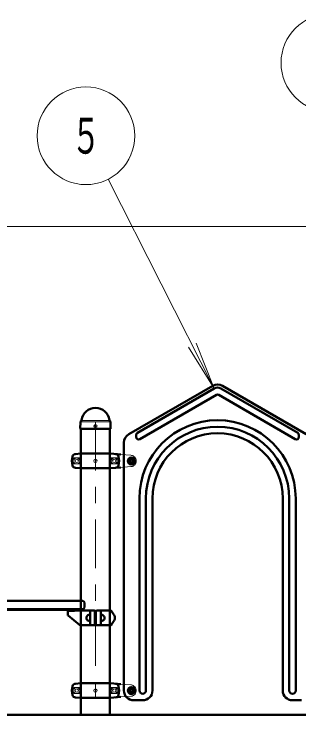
# Model space of a CAD drawing. Units: millimetres on the paper. Extents: x -385 to 0, y 0 to 267.
# Drawn here: x -332.51 to -315.01, y 53.47 to 96.52 of the extents above; entities that cross this region are included whole.
import ezdxf
from ezdxf.enums import TextEntityAlignment as Align

# ---------------------------------------------------------------- set-up
doc = ezdxf.new("R2010")
doc.units = ezdxf.units.MM
doc.linetypes.add('USER1', pattern=[4.5, 2.5, -2])
doc.linetypes.add('USER2', pattern=[6, 3, -1, 1, -1])
doc.layers.add('LY_1', color=140, linetype='Continuous', lineweight=50)
doc.styles.add('ＭＳ ゴシック', font='')
doc.styles.get('ＭＳ ゴシック').set_extended_font_data('MS Gothic')

msp = doc.modelspace()

# ---------------------------------------------------------------- linework, layer by layer
at = {"layer": 'LY_1', "color": 7, "lineweight": 13}
for p, q in [((-326.736, 86.367), (-320.212, 73.519)), ((-314.432, 83.472), (-371.074, 83.472)), ((-320.212, 73.519), (-321.332, 76.302)), ((-320.212, 73.519), (-321.798, 76.065)), ((-328.405, 71.482), (-326.618, 71.482)), ((-328.369, 71.552), (-326.657, 71.552)), ((-328.846, 68.887), (-328.846, 69.257)), ((-328.477, 69.257), (-328.846, 69.257)), ((-328.477, 68.887), (-328.846, 68.887)), ((-326.546, 69.257), (-326.177, 69.257)), ((-326.546, 68.887), (-326.177, 68.887)), ((-326.177, 68.887), (-326.177, 69.257)), ((-328.846, 54.787), (-328.846, 55.157)), ((-328.477, 55.157), (-328.846, 55.157)), ((-326.546, 55.157), (-326.177, 55.157)), ((-326.177, 54.787), (-326.177, 55.157)), ((-328.477, 54.787), (-328.846, 54.787)), ((-326.546, 54.787), (-326.177, 54.787))]:
    msp.add_line(p, q, dxfattribs=at)
at = {"layer": 'LY_1'}
for p, q in [((-325.462, 70.718), (-320.312, 73.692)), ((-314.562, 70.718), (-319.712, 73.692)), ((-324.936, 70.791), (-320.212, 73.519)), ((-315.088, 70.791), (-319.812, 73.519)), ((-324.784, 70.417), (-320.088, 73.128)), ((-315.24, 70.417), (-319.936, 73.128)), ((-328.441, 71.062), (-328.432, 71.459)), ((-328.408, 71.517), (-328.386, 71.539)), ((-326.615, 71.517), (-326.637, 71.539)), ((-326.583, 71.062), (-326.591, 71.459)), ((-328.431, 71.052), (-328.441, 71.062)), ((-328.431, 71.052), (-326.592, 71.052)), ((-328.403, 71.052), (-328.403, 53.472)), ((-326.621, 71.052), (-326.621, 53.472)), ((-326.583, 71.062), (-326.592, 71.052)), ((-325.012, 70.659), (-325.012, 70.549)), ((-315.012, 70.659), (-315.012, 70.549)), ((-325.762, 54.972), (-325.762, 70.199)), ((-328.432, 69.522), (-328.747, 69.494)), ((-328.432, 69.522), (-326.591, 69.522)), ((-326.592, 69.522), (-325.962, 69.467)), ((-325.392, 69.118), (-325.312, 69.164)), ((-325.392, 69.118), (-325.392, 69.026)), ((-325.392, 69.026), (-325.312, 68.98)), ((-325.312, 69.164), (-325.232, 69.118)), ((-325.312, 68.98), (-325.232, 69.026)), ((-325.232, 69.118), (-325.232, 69.026)), ((-328.432, 68.622), (-328.747, 68.65)), ((-328.432, 68.622), (-326.591, 68.622)), ((-326.592, 68.622), (-325.962, 68.677)), ((-324.812, 66.772), (-324.812, 54.972)), ((-324.412, 66.772), (-324.412, 54.972)), ((-324.012, 66.772), (-324.012, 54.972)), ((-316.012, 66.772), (-316.012, 54.972)), ((-315.612, 66.772), (-315.612, 54.972)), ((-315.212, 66.772), (-315.212, 54.972)), ((-335.012, 60.472), (-328.29, 60.472)), ((-328.19, 60.072), (-328.19, 60.372)), ((-328.472, 59.926), (-341.552, 59.926)), ((-335.012, 59.972), (-328.29, 59.972)), ((-328.436, 59.883), (-329.173, 59.857)), ((-328.434, 59.883), (-327.582, 59.883)), ((-327.837, 59.433), (-327.837, 59.863)), ((-327.542, 59.843), (-327.542, 59.023)), ((-327.482, 59.843), (-327.482, 59.023)), ((-326.59, 59.883), (-327.442, 59.883)), ((-327.186, 59.433), (-327.186, 59.863)), ((-326.36, 59.596), (-326.522, 59.846)), ((-329.212, 59.819), (-329.212, 59.611)), ((-329.197, 59.58), (-328.484, 59.001)), ((-327.837, 59.618), (-327.877, 59.62)), ((-327.837, 59.433), (-327.837, 59.003)), ((-327.186, 59.618), (-327.147, 59.62)), ((-327.186, 59.433), (-327.186, 59.003)), ((-328.434, 58.983), (-327.582, 58.983)), ((-327.837, 59.247), (-327.877, 59.246)), ((-326.592, 58.983), (-327.442, 58.983)), ((-327.186, 59.247), (-327.147, 59.246)), ((-326.36, 59.269), (-326.522, 59.019)), ((-328.432, 55.422), (-328.747, 55.394)), ((-328.432, 55.422), (-326.591, 55.422)), ((-326.592, 55.422), (-325.962, 55.367)), ((-325.392, 55.018), (-325.312, 55.064)), ((-325.392, 55.018), (-325.392, 54.926)), ((-325.392, 54.926), (-325.312, 54.88)), ((-325.312, 55.064), (-325.232, 55.018)), ((-325.312, 54.88), (-325.232, 54.926)), ((-325.232, 55.018), (-325.232, 54.926)), ((-328.432, 54.522), (-328.747, 54.55)), ((-328.432, 54.522), (-326.591, 54.522)), ((-326.592, 54.522), (-325.962, 54.577)), ((-325.162, 54.372), (-324.612, 54.372)), ((-315.412, 54.372), (-314.862, 54.372))]:
    msp.add_line(p, q, dxfattribs=at)
at = {"layer": 'LY_1', "color": 7, "linetype": 'USER1', "lineweight": 13}
for p, q in [((-328.403, 71.472), (-326.621, 71.472)), ((-325.962, 69.467), (-325.331, 69.421)), ((-325.962, 68.677), (-325.331, 68.724)), ((-325.962, 55.367), (-325.331, 55.321)), ((-325.962, 54.577), (-325.331, 54.624))]:
    msp.add_line(p, q, dxfattribs=at)
at = {"layer": 'LY_1', "color": 7, "linetype": 'USER2', "lineweight": 13}
msp.add_line((-327.512, 71.482), (-327.512, 53.472), dxfattribs=at)
at = {"layer": 'LY_1', "color": 7}
msp.add_line((-350.012, 53.472), (-245.012, 53.472), dxfattribs=at)
at = {"layer": 'LY_1', "color": 7, "lineweight": 13}
for centre, radius in [((-313.114, 93.517), 3), ((-328.094, 89.042), 3), ((-325.312, 69.072), 0.24), ((-328.662, 69.072), 0.185), ((-328.662, 69.072), 0.1), ((-327.512, 69.072), 0.1), ((-326.362, 69.072), 0.185), ((-326.362, 69.072), 0.1), ((-325.312, 69.072), 0.11), ((-328.662, 54.972), 0.185), ((-326.362, 54.972), 0.185), ((-325.312, 54.972), 0.24), ((-328.662, 54.972), 0.1), ((-327.512, 54.972), 0.1), ((-326.362, 54.972), 0.1), ((-325.312, 54.972), 0.11)]:
    msp.add_circle(centre, radius, dxfattribs=at)
at = {"layer": 'LY_1'}
for centre, radius in [((-327.512, 71.212), 0.06), ((-325.312, 69.072), 0.21), ((-325.312, 54.972), 0.21)]:
    msp.add_circle(centre, radius, dxfattribs=at)
at = {"layer": 'LY_1', "color": 7, "linetype": 'USER1', "lineweight": 13}
for centre, radius in [((-325.312, 69.072), 0.15), ((-325.312, 69.072), 0.125), ((-325.312, 54.972), 0.15), ((-325.312, 54.972), 0.125)]:
    msp.add_circle(centre, radius, dxfattribs=at)
at = {"layer": 'LY_1'}
for centre, radius, start, end in [((-320.012, 73.172), 0.6, 60, 120), ((-320.012, 73.172), 0.4, 60, 120), ((-320.012, 72.997), 0.152, 60, 120), ((-327.512, 71.472), 0.864, 90, 173.3676), ((-327.512, 71.472), 0.864, 6.6324, 90), ((-328.348, 71.457), 0.084, 135, 178.996), ((-328.425, 71.578), 0.056, 315, 353.3676), ((-326.598, 71.578), 0.056, 186.6324, 225), ((-326.675, 71.457), 0.084, 1.0039, 45), ((-320.012, 66.772), 4.8, 0, 180), ((-320.012, 66.772), 4.4, 0, 180), ((-325.162, 70.199), 0.6, 120, 180), ((-324.86, 70.659), 0.152, 120, 180), ((-320.012, 66.772), 4, 0, 180), ((-315.164, 70.659), 0.152, 0, 60), ((-324.86, 70.549), 0.152, 180, 300), ((-315.164, 70.549), 0.152, 240, 0), ((-327.962, 69.072), 1, 163.8038, 196.1962), ((-328.73, 69.295), 0.2, 95, 163.8038), ((-326.293, 69.295), 0.2, 16.1962, 85), ((-327.062, 69.072), 1, 343.8037, 16.1962), ((-328.73, 68.849), 0.2, 196.1962, 265), ((-326.293, 68.849), 0.2, 275, 343.8037), ((-328.29, 60.372), 0.1, 0, 90), ((-329.172, 59.817), 0.04, 92, 180), ((-328.29, 60.072), 0.1, 270, 0), ((-327.817, 59.863), 0.02, 90, 180), ((-327.582, 59.843), 0.04, 0, 90), ((-327.442, 59.843), 0.04, 90, 180), ((-327.206, 59.863), 0.02, 0, 90), ((-326.59, 59.803), 0.08, 20.8029, 90), ((-329.172, 59.611), 0.04, 180, 227.9739), ((-327.883, 59.433), 0.187, 88, 272), ((-327.14, 59.433), 0.187, 268, 92), ((-326.612, 59.433), 0.3, 0, 32.993), ((-326.612, 59.433), 0.3, 327.007, 0), ((-328.434, 59.063), 0.08, 230.9023, 270), ((-327.817, 59.003), 0.02, 180, 270), ((-327.582, 59.023), 0.04, 270, 0), ((-327.442, 59.023), 0.04, 180, 270), ((-327.206, 59.003), 0.02, 270, 0), ((-326.59, 59.063), 0.08, 270, 339.1971), ((-327.962, 54.972), 1, 163.8038, 196.1962), ((-328.73, 55.195), 0.2, 95, 163.8038), ((-326.293, 55.195), 0.2, 16.1962, 85), ((-327.062, 54.972), 1, 343.8037, 16.1962), ((-328.73, 54.749), 0.2, 196.1962, 265), ((-326.293, 54.749), 0.2, 275, 343.8037), ((-325.162, 54.972), 0.6, 180, 270), ((-324.612, 54.972), 0.2, 180, 0), ((-324.612, 54.972), 0.6, 270, 0), ((-315.412, 54.972), 0.6, 180, 270), ((-315.412, 54.972), 0.2, 180, 0)]:
    msp.add_arc(centre, radius, start, end, dxfattribs=at)
at = {"layer": 'LY_1', "color": 7, "linetype": 'USER1', "lineweight": 13}
for centre in [(-325.361, 69.072), (-325.361, 54.972)]:
    msp.add_arc(centre, 0.35, 275, 85, dxfattribs=at)
at = {"layer": 'LY_1', "color": 7, "lineweight": 13}
for centre, start, end in [((-331.037, 69.072), 355.8705, 4.1295), ((-323.986, 69.072), 175.8705, 184.1295), ((-331.037, 54.972), 355.8705, 4.1295), ((-323.986, 54.972), 175.8705, 184.1295)]:
    msp.add_arc(centre, 2.567, start, end, dxfattribs=at)

# ---------------------------------------------------------------- texts
at = {"layer": 'LY_1', "color": 7, "style": 'ＭＳ ゴシック', "width": 0.6}
msp.add_text('５', height=2.199, dxfattribs=at).set_placement((-328.094, 89.042), align=Align.MIDDLE_CENTER)

doc.saveas('drawing.dxf')
